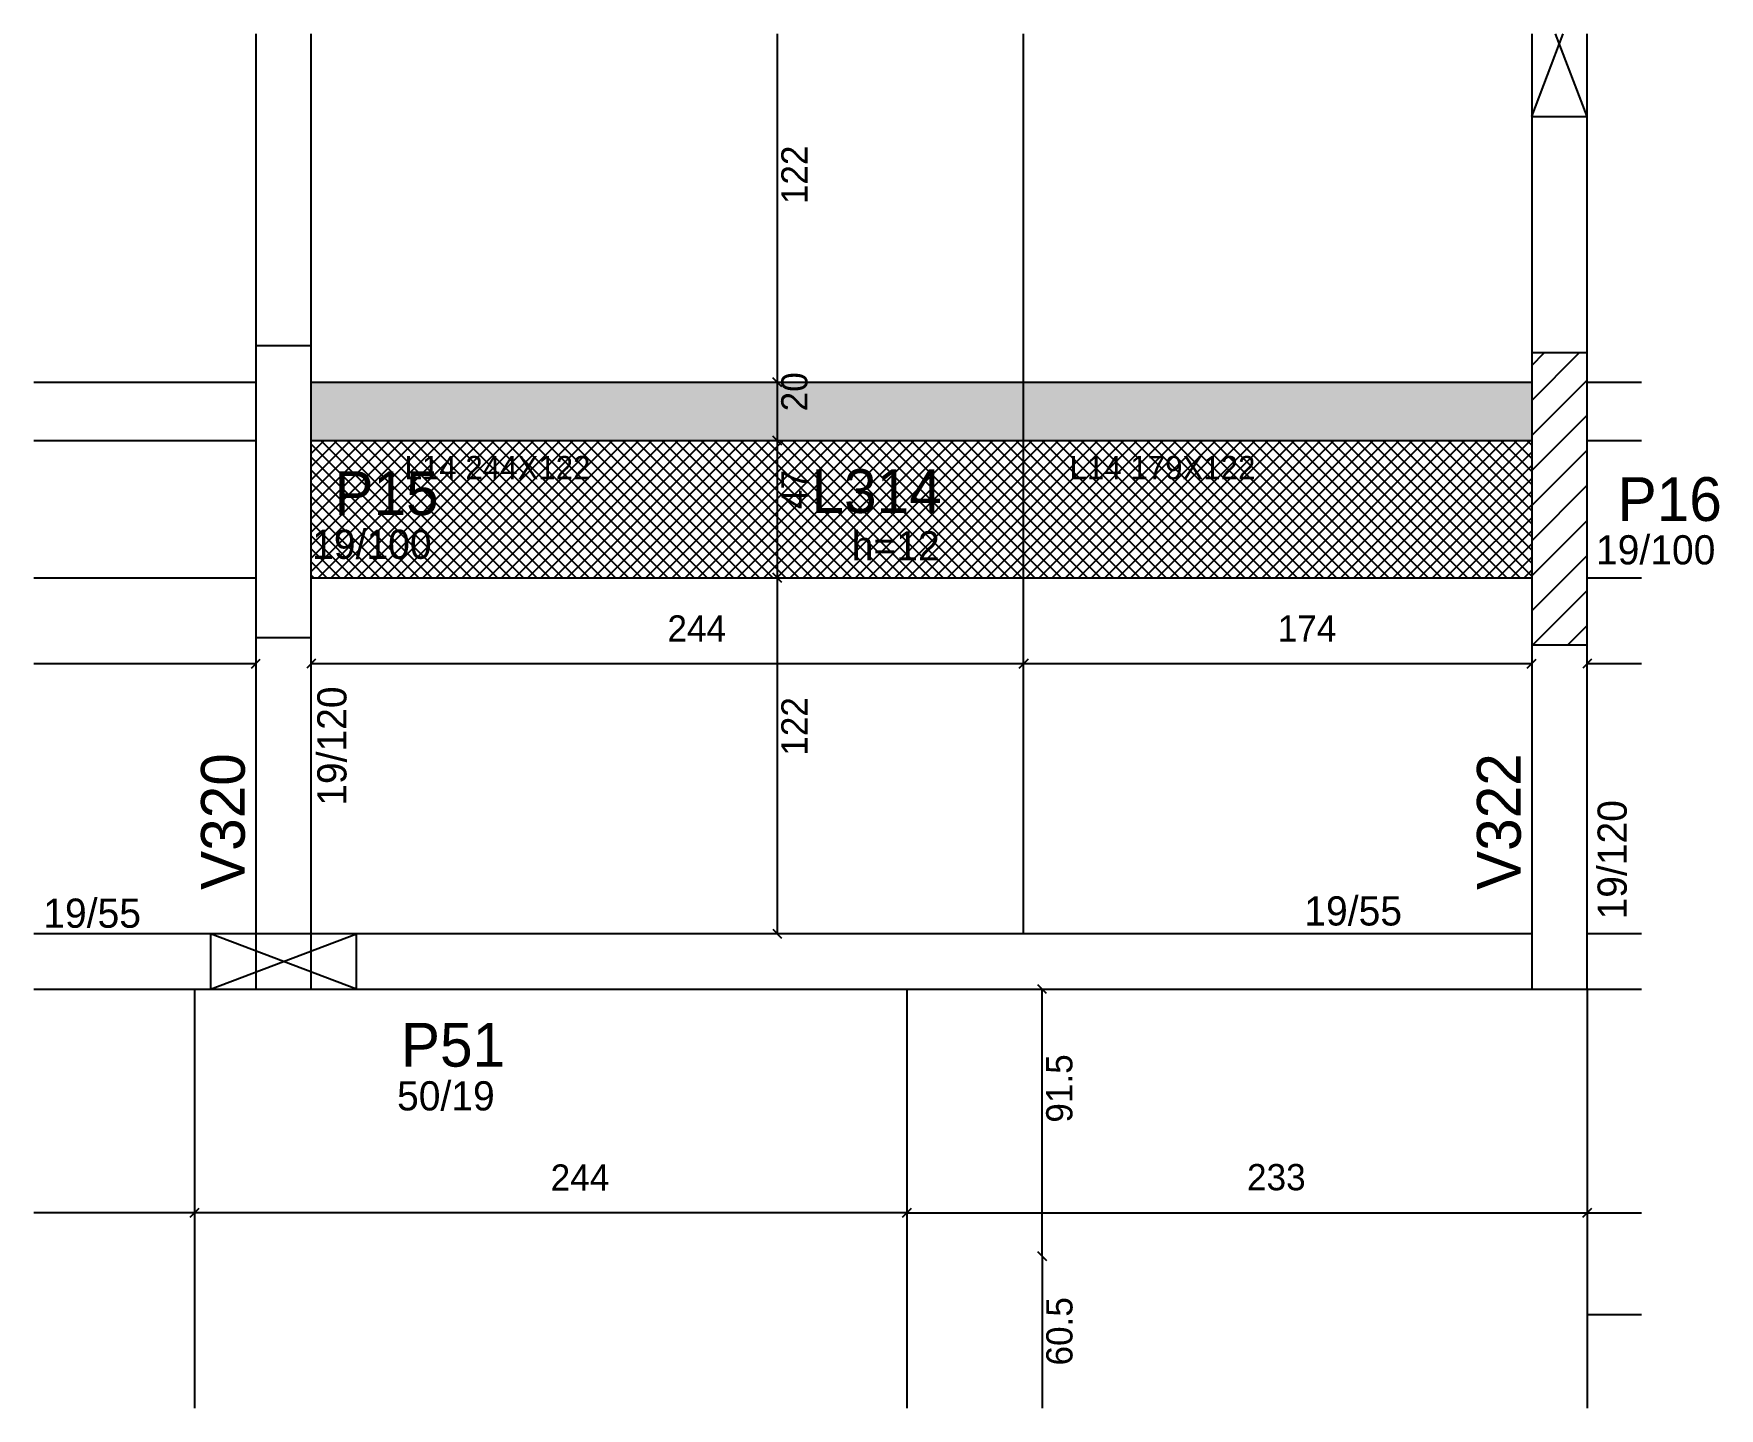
# Model space of a CAD drawing. Header units: metres. Extents: x 4820 to 5397, y 2118 to 2589.
import ezdxf

# ---------------------------------------------------------------- set-up
doc = ezdxf.new("R2010")
doc.units = ezdxf.units.M
for name, color, linetype in [('1', 7, 'Continuous'), ('3', 7, 'Continuous'), ('4', 7, 'Continuous'), ('7', 7, 'Continuous'), ('AUX00', 7, 'Continuous'), ('Hachura', 7, 'Continuous'), ('Painéis', 7, 'Continuous')]:
    doc.layers.add(name, color=color, linetype=linetype)

msp = doc.modelspace()

# ---------------------------------------------------------------- hatches: boundary and pattern name
at = {"layer": 'Hachura'}
h = msp.add_hatch(color=7, dxfattribs=at)
h.dxf.hatch_style = 1
h.paths.add_polyline_path([(4915.07, 2449.94), (5333.07, 2449.94), (5333.07, 2469.94), (4915.07, 2469.94), (4915.07, 2449.94)])
h = msp.add_hatch(dxfattribs=at)
h.set_pattern_fill('ANSI37')
h.paths.add_polyline_path([(5333.07, 2449.94), (4915.07, 2449.94), (4915.07, 2402.94), (5333.07, 2402.94), (5333.07, 2449.94)])

# ---------------------------------------------------------------- linework, layer by layer
at = {"layer": '1', "color": 1, "lineweight": 25}
for p, q in [((5333.07, 2560.94), (5343.86, 2589.35)), ((5352.07, 2560.94), (5341.27, 2589.35)), ((4880.57, 2261.94), (4930.57, 2280.94)), ((4930.57, 2261.94), (4880.57, 2280.94))]:
    msp.add_line(p, q, dxfattribs=at)
at = {"layer": '3', "color": 3, "lineweight": 25}
for p, q in [((5333.07, 2463.68), (5349.33, 2479.94)), ((5333.07, 2475.7), (5337.3, 2479.94)), ((5333.07, 2451.66), (5352.07, 2470.66)), ((5333.07, 2439.64), (5352.07, 2458.64)), ((5333.07, 2427.62), (5352.07, 2446.62)), ((5333.07, 2415.6), (5352.07, 2434.6)), ((5333.07, 2403.58), (5352.07, 2422.58)), ((5333.07, 2391.56), (5352.07, 2410.56)), ((5333.47, 2379.94), (5352.07, 2398.53)), ((5345.49, 2379.94), (5352.07, 2386.51))]:
    msp.add_line(p, q, dxfattribs=at)
for points in [[(4896.07, 2589.35), (4896.07, 2482.44)], [(4915.07, 2482.44), (4915.07, 2589.35)], [(5333.07, 2589.35), (5333.07, 2479.94)], [(5352.07, 2479.94), (5352.07, 2589.35)], [(4896.07, 2382.44), (4896.07, 2261.94)], [(4915.07, 2261.94), (4915.07, 2382.44)], [(5333.07, 2379.94), (5333.07, 2261.94)], [(5352.07, 2261.94), (5352.07, 2379.94)], [(4896.07, 2280.94), (4820.02, 2280.94)], [(5333.07, 2280.94), (4915.07, 2280.94)], [(5370.65, 2280.94), (5352.07, 2280.94)], [(4820.02, 2261.94), (4905.57, 2261.94)], [(4905.57, 2261.94), (5342.57, 2261.94)], [(5342.57, 2261.94), (5370.65, 2261.94)]]:
    msp.add_lwpolyline(points, dxfattribs=at)
at = {"layer": '7', "color": 7, "lineweight": 25}
for points in [[(5333.07, 2589.35), (5333.07, 2560.94)], [(5352.07, 2560.94), (5352.07, 2589.35)], [(5333.07, 2560.94), (5352.07, 2560.94)], [(4915.07, 2482.44), (4896.07, 2482.44)], [(4896.07, 2482.44), (4896.07, 2382.44)], [(4915.07, 2382.44), (4915.07, 2482.44)], [(5352.07, 2479.94), (5333.07, 2479.94)], [(5333.07, 2479.94), (5333.07, 2379.94)], [(5352.07, 2379.94), (5352.07, 2479.94)], [(4896.07, 2382.44), (4915.07, 2382.44)], [(5333.07, 2379.94), (5352.07, 2379.94)], [(4930.57, 2280.94), (4880.57, 2280.94)], [(4880.57, 2280.94), (4880.57, 2261.94)], [(4930.57, 2261.94), (4930.57, 2280.94)], [(4880.57, 2261.94), (4930.57, 2261.94)]]:
    msp.add_lwpolyline(points, dxfattribs=at)
at = {"layer": 'Painéis', "color": 4, "lineweight": 25}
for p, q in [((5074.62, 2589.35), (5074.62, 2469.94)), ((5074.62, 2469.94), (5074.62, 2449.94)), ((5074.62, 2449.94), (5074.62, 2402.94)), ((5074.62, 2402.94), (5074.62, 2280.94)), ((4820.02, 2373.48), (4896.07, 2373.48)), ((4915.07, 2373.48), (5159.07, 2373.48)), ((5159.07, 2373.48), (5333.07, 2373.48)), ((5352.07, 2373.48), (5370.65, 2373.48)), ((5165.4, 2170.44), (5165.4, 2261.94)), ((4875.07, 2185.32), (4820.02, 2185.32)), ((5119.07, 2185.32), (4875.07, 2185.32)), ((5119.07, 2185.32), (5352.07, 2185.32)), ((5352.07, 2185.32), (5370.65, 2185.32)), ((5165.4, 2170.44), (5165.4, 2118.3))]:
    msp.add_line(p, q, dxfattribs=at)
at = {"layer": 'Painéis', "color": 200, "lineweight": 25}
for p, q in [((5159.07, 2280.94), (5159.07, 2589.35)), ((4820.02, 2469.94), (4896.07, 2469.94)), ((4915.07, 2469.94), (5333.07, 2469.94)), ((5352.07, 2469.94), (5370.65, 2469.94)), ((4820.02, 2449.94), (4896.07, 2449.94)), ((4915.07, 2449.94), (5333.07, 2449.94)), ((5352.07, 2449.94), (5370.65, 2449.94)), ((4820.02, 2402.94), (4896.07, 2402.94)), ((4915.07, 2402.94), (5333.07, 2402.94)), ((5352.07, 2402.94), (5370.65, 2402.94)), ((4875.07, 2261.94), (4875.07, 2118.3)), ((5119.07, 2261.94), (5119.07, 2118.3)), ((5352.07, 2261.94), (5352.07, 2118.3)), ((5352.07, 2150.44), (5370.65, 2150.44))]:
    msp.add_line(p, q, dxfattribs=at)
at = {"layer": 'Painéis', "color": 0, "lineweight": 25}
for p, q in [((5073.12, 2471.44), (5076.12, 2468.44)), ((5076.12, 2468.44), (5073.12, 2471.44)), ((5073.12, 2451.44), (5076.12, 2448.44)), ((5076.12, 2448.44), (5073.12, 2451.44)), ((5073.12, 2404.44), (5076.12, 2401.44)), ((5076.12, 2401.44), (5073.12, 2404.44)), ((4894.57, 2371.98), (4897.57, 2374.98)), ((4916.57, 2374.98), (4913.57, 2371.98)), ((5157.57, 2371.98), (5160.57, 2374.98)), ((5160.57, 2374.98), (5157.57, 2371.98)), ((5331.57, 2371.98), (5334.57, 2374.98)), ((5353.57, 2374.98), (5350.57, 2371.98)), ((5073.12, 2282.44), (5076.12, 2279.44)), ((5166.9, 2260.44), (5163.9, 2263.44)), ((4876.57, 2186.82), (4873.57, 2183.82)), ((4873.57, 2183.82), (4876.57, 2186.82)), ((5117.57, 2183.82), (5120.57, 2186.82)), ((5120.57, 2186.82), (5117.57, 2183.82)), ((5350.57, 2183.82), (5353.57, 2186.82)), ((5353.57, 2186.82), (5350.57, 2183.82)), ((5163.9, 2171.94), (5166.9, 2168.94)), ((5166.9, 2168.94), (5163.9, 2171.94))]:
    msp.add_line(p, q, dxfattribs=at)

# ---------------------------------------------------------------- texts
at = {"layer": '3', "color": 3, "lineweight": 25}
for s, p in [('19/100', (4915.39, 2409.39)), ('h=12', (5100.19, 2408.86)), ('19/100', (5355.08, 2407.49)), ('19/55', (4823.3, 2282.98)), ('19/55', (5255.19, 2283.75)), ('50/19', (4944.46, 2220.38))]:
    msp.add_text(s, height=10, dxfattribs=at).set_placement(p)
for p in [(4927.14, 2324.77), (5365.62, 2285.82)]:
    msp.add_text('19/120', height=10, rotation=90, dxfattribs=at).set_placement(p)
at = {"layer": '4', "color": 4, "lineweight": 25}
for s, p in [('P15', (4923.02, 2424.39)), ('L314', (5086.39, 2425.11)), ('P16', (5362.51, 2422.38)), ('P51', (4945.79, 2235.38))]:
    msp.add_text(s, height=15, dxfattribs=at).set_placement(p)
for s, p in [('V320', (4892.32, 2295.94)), ('V322', (5329.32, 2295.94))]:
    msp.add_text(s, height=15, rotation=90, dxfattribs=at).set_placement(p)
at = {"layer": 'AUX00', "color": 7, "lineweight": 25}
for s, p in [('L14^J244X122', (4947.04, 2436.65)), ('L14^J179X122', (5174.79, 2436.65))]:
    msp.add_text(s, height=8, dxfattribs=at).set_placement(p)
at = {"layer": 'Painéis', "color": 240, "lineweight": 25}
for s, p in [('122', (5085.07, 2530.94)), ('20', (5085.03, 2459.94)), ('47', (5085.06, 2426.44)), ('122', (5085.07, 2341.94)), ('91.5', (5175.77, 2216.19)), ('60.5', (5175.8, 2132.98))]:
    msp.add_text(s, height=9, rotation=90, dxfattribs=at).set_placement(p)
for s, p in [('244', (5037.07, 2381.04)), ('174', (5246.07, 2381.04)), ('244', (4997.07, 2192.88)), ('233', (5235.57, 2193.02))]:
    msp.add_text(s, height=9, dxfattribs=at).set_placement(p)

doc.saveas('drawing.dxf')
